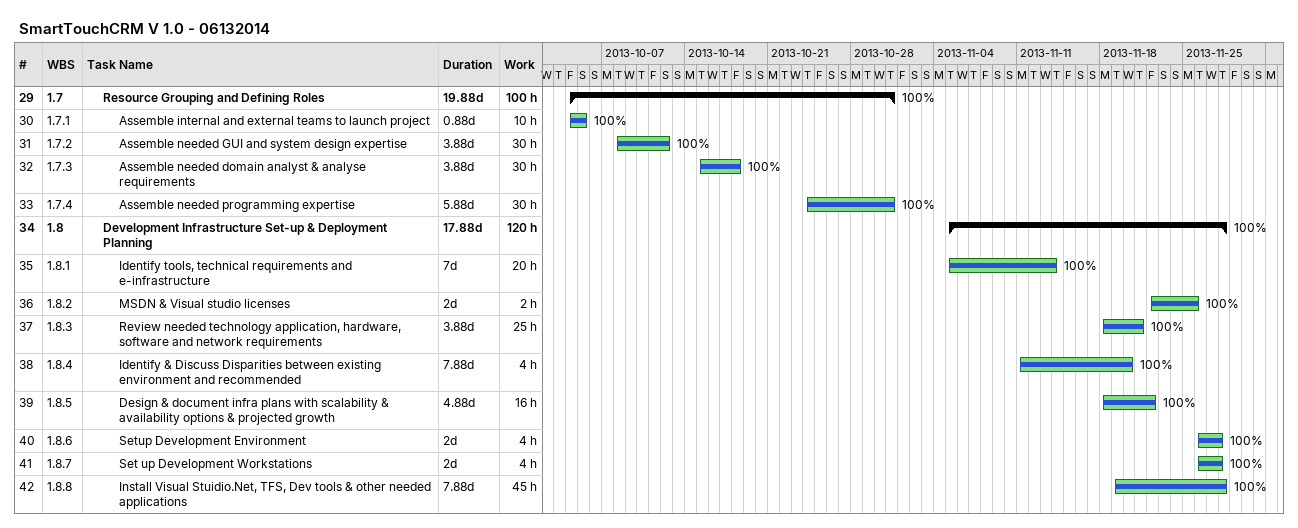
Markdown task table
SmartTouchCRM V 1.0 - 06132014

| ID | WBS | Task | Duration | Start | Finish | % complete | Work (h) |
|---|---|---|---|---|---|---|---|
| 29 | 1.7 | **Resource Grouping and Defining Roles** | 19.88d | 2013-10-04 | 2013-10-31 | 100 | 100 |
| 30 | 1.7.1 | Assemble internal and external teams to launch project | 0.88d | 2013-10-04 | 2013-10-05 | 100 | 10 |
| 31 | 1.7.2 | Assemble needed GUI and system design expertise | 3.88d | 2013-10-08 | 2013-10-12 | 100 | 30 |
| 32 | 1.7.3 | Assemble needed domain analyst & analyse requirements | 3.88d | 2013-10-15 | 2013-10-18 | 100 | 30 |
| 33 | 1.7.4 | Assemble needed programming expertise | 5.88d | 2013-10-24 | 2013-10-31 | 100 | 30 |
| 34 | 1.8 | **Development Infrastructure Set-up & Deployment Planning** | 17.88d | 2013-11-05 | 2013-11-28 | 100 | 120 |
| 35 | 1.8.1 | Identify tools, technical requirements and e-infrastructure | 7d | 2013-11-05 | 2013-11-14 | 100 | 20 |
| 36 | 1.8.2 | MSDN & Visual studio licenses | 2d | 2013-11-22 | 2013-11-26 | 100 | 2 |
| 37 | 1.8.3 | Review needed technology application, hardware, software and network requirements | 3.88d | 2013-11-18 | 2013-11-21 | 100 | 25 |
| 38 | 1.8.4 | Identify & Discuss Disparities between existing environment and recommended | 7.88d | 2013-11-11 | 2013-11-20 | 100 | 4 |
| 39 | 1.8.5 | Design & document infra plans with scalability & availability options & projected growth | 4.88d | 2013-11-18 | 2013-11-22 | 100 | 16 |
| 40 | 1.8.6 | Setup Development Environment | 2d | 2013-11-26 | 2013-11-28 | 100 | 4 |
| 41 | 1.8.7 | Set up Development Workstations | 2d | 2013-11-26 | 2013-11-28 | 100 | 4 |
| 42 | 1.8.8 | Install Visual Stuidio.Net, TFS, Dev tools & other needed applications | 7.88d | 2013-11-19 | 2013-11-28 | 100 | 45 |
